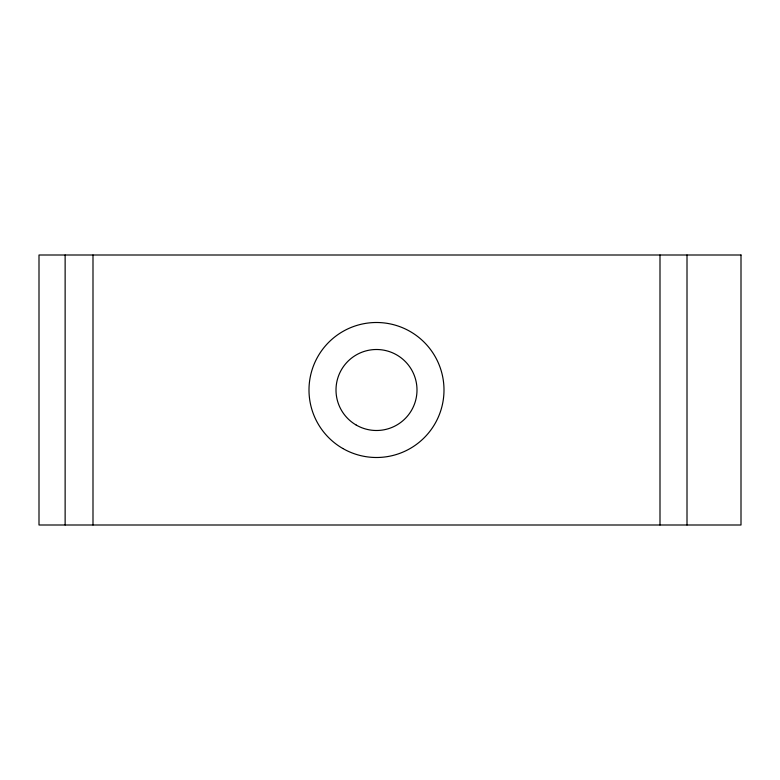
<?xml version="1.0" encoding="UTF-8"?>
<svg xmlns="http://www.w3.org/2000/svg" width="780" height="780" viewBox="0 0 780 780"><rect width="100%" height="100%" fill="white"/><g stroke="black" fill="none" stroke-linecap="round" stroke-linejoin="round"><path stroke-width="1.17" d="M687.005 255.002L687.005 524.999M659.997 255.002L659.997 524.999M92.995 255.002L92.995 524.999M65.13 255.002L65.13 524.999M741 255.002L39 255.002L39 524.999L741 524.999L741 255.002M342.752 448.461A67.499 67.499 0 0 0 443.995 390A67.499 67.499 0 0 0 342.752 331.539A67.499 67.499 0 0 0 342.752 448.461M356.245 425.071A40.502 40.502 0 0 0 416.998 390A40.502 40.502 0 0 0 356.245 354.929A40.502 40.502 0 0 0 356.245 425.071"/></g></svg>
